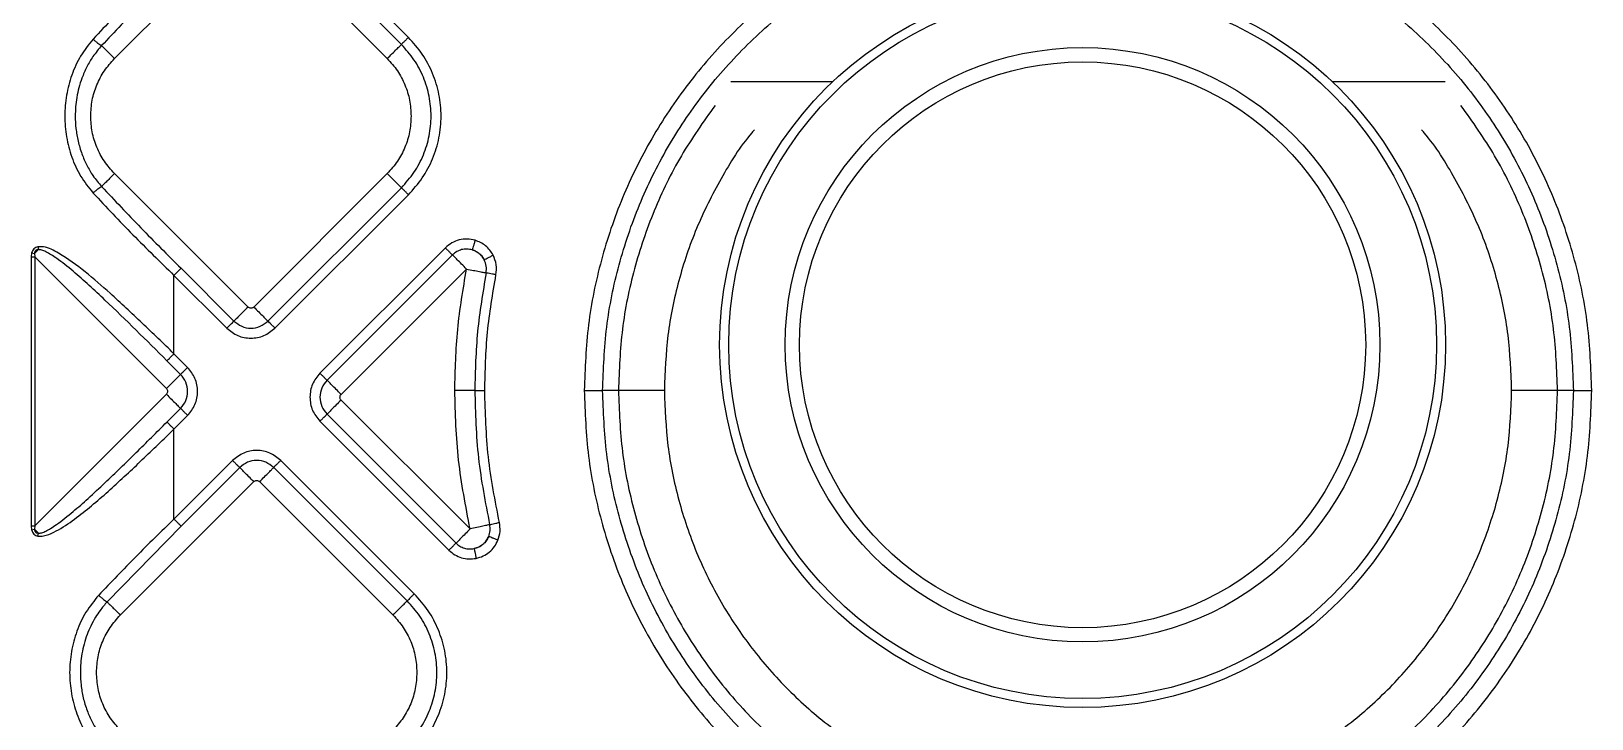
# Model space of a CAD drawing. Extents: x 939 to 1039, y 781 to 934.
# Drawn here: x 977.2 to 984.9, y 839.67 to 843.07 of the extents above; entities that cross this region are included whole.
import ezdxf

# ---------------------------------------------------------------- set-up
doc = ezdxf.new("R2010")
doc.units = 0
doc.header["$MEASUREMENT"] = 0
doc.layers.add('1', color=4, linetype='Continuous')

# ---------------------------------------------------------------- blocks, each defined once
blk = doc.blocks.new('Envoy')
at = {"layer": '1', "color": 3, "linetype": 'Continuous', "lineweight": 25}
for p, q in [((40.4105, 43.8641), (39.7517, 44.5229)), ((40.3756, 43.8292), (39.7168, 44.4881)), ((38.9599, 43.7595), (39.6188, 44.4183)), ((39.647, 44.4183), (40.3059, 43.7595)), ((42.0017, 43.6463), (42.5056, 43.6463)), ((44.9694, 43.6463), (45.5267, 43.6463)), ((39.6188, 42.5325), (38.9599, 43.1914)), ((40.3059, 43.1914), (39.647, 42.5325)), ((39.7168, 42.4628), (40.3756, 43.1216)), ((39.7517, 42.428), (40.4105, 43.0868)), ((40.5926, 42.8248), (39.9737, 42.2059)), ((38.5509, 42.7999), (38.5486, 42.7797)), ((38.5486, 42.7797), (38.5486, 41.4517)), ((38.5486, 42.7797), (38.5662, 42.7797)), ((38.5509, 42.7999), (38.5647, 42.7962)), ((38.5647, 42.7962), (38.5848, 42.8162)), ((38.5647, 42.7962), (38.5662, 42.7797)), ((38.5662, 42.7797), (38.5662, 41.4517)), ((39.2161, 42.1298), (38.5662, 42.7797)), ((40.6274, 42.79), (40.0085, 42.1711)), ((39.2532, 42.3019), (39.2532, 42.6889)), ((39.2532, 42.6889), (39.5142, 42.428)), ((39.2881, 42.7238), (39.549, 42.4628)), ((40.0782, 42.1013), (40.6972, 42.7202)), ((39.3206, 42.2345), (39.2532, 42.3019)), ((39.2858, 42.1996), (39.2184, 42.267)), ((39.2161, 42.1016), (38.5662, 41.4517)), ((40.7149, 41.4364), (40.0782, 42.0731)), ((41.4469, 42.1207), (41.3686, 42.1207)), ((46.1598, 42.1207), (46.0815, 42.1207)), ((39.2184, 41.9644), (39.2858, 42.0318)), ((39.2532, 41.9295), (39.3206, 41.997)), ((40.0085, 42.0033), (40.6452, 41.3666)), ((39.2532, 41.4855), (39.2532, 41.9295)), ((39.9737, 41.9685), (40.6104, 41.3318)), ((39.5427, 41.7749), (39.2532, 41.4855)), ((40.439, 41.1161), (39.7802, 41.7749)), ((38.9884, 41.0115), (39.6473, 41.6704)), ((39.5776, 41.7401), (39.2881, 41.4506)), ((39.6756, 41.6704), (40.3344, 41.0115)), ((40.4041, 41.0813), (39.7453, 41.7401)), ((38.5486, 41.4517), (38.5509, 41.4315)), ((38.5486, 41.4517), (38.5662, 41.4517)), ((38.5662, 41.4517), (38.5647, 41.4352)), ((39.2881, 41.4506), (38.9234, 41.0766)), ((38.5509, 41.4315), (38.5647, 41.4352)), ((38.5647, 41.4352), (38.5848, 41.4152)), ((38.5818, 41.4014), (38.5848, 41.4152))]:
    blk.add_line(p, q, dxfattribs=at)
for radius in [1.7912, 1.7467, 1.4676, 1.3971]:
    blk.add_circle((43.7375, 42.346), radius, dxfattribs=at)
for points, knots in [([(46.2504, 42.1207), (46.2463, 42.2292), (46.2381, 42.4461), (46.1721, 42.766), (46.0679, 43.0748), (45.9235, 43.3674), (45.7423, 43.6385), (45.5273, 43.8837), (45.2821, 44.0988), (45.0109, 44.28), (44.7184, 44.4242), (44.4095, 44.5291), (44.0896, 44.5927), (43.7642, 44.614), (43.4388, 44.5927), (43.1189, 44.5291), (42.81, 44.4242), (42.5175, 44.28), (42.2463, 44.0988), (42.0011, 43.8837), (41.7861, 43.6385), (41.6049, 43.3674), (41.4605, 43.0748), (41.3563, 42.766), (41.2903, 42.4461), (41.2821, 42.2292), (41.278, 42.1207)], [0, 0, 0, 0, 0.041667, 0.083333, 0.125, 0.166667, 0.208333, 0.25, 0.291667, 0.333333, 0.375, 0.416667, 0.458333, 0.5, 0.541667, 0.583333, 0.625, 0.666667, 0.708333, 0.75, 0.791667, 0.833333, 0.875, 0.916667, 0.958333, 1, 1, 1, 1]), ([(41.3686, 42.1207), (41.3725, 42.2252), (41.3805, 42.4343), (41.4441, 42.7425), (41.5445, 43.0401), (41.6836, 43.3219), (41.8582, 43.5832), (42.0654, 43.8195), (42.3017, 44.0267), (42.563, 44.2013), (42.8448, 44.3403), (43.1424, 44.4413), (43.4506, 44.5026), (43.7642, 44.5231), (44.0778, 44.5026), (44.386, 44.4413), (44.6836, 44.3403), (44.9654, 44.2013), (45.2267, 44.0267), (45.463, 43.8195), (45.6702, 43.5832), (45.8448, 43.3219), (45.9839, 43.0401), (46.0843, 42.7425), (46.1479, 42.4343), (46.1559, 42.2252), (46.1598, 42.1207)], [0, 0, 0, 0, 0.041667, 0.083333, 0.125, 0.166667, 0.208333, 0.25, 0.291667, 0.333333, 0.375, 0.416667, 0.458333, 0.5, 0.541667, 0.583333, 0.625, 0.666667, 0.708333, 0.75, 0.791667, 0.833333, 0.875, 0.916667, 0.958333, 1, 1, 1, 1]), ([(39.2532, 44.262), (39.185, 44.1954), (39.0485, 44.0623), (38.9189, 43.9244), (38.8541, 43.8554)], [0, 0, 0, 0, 0.499712, 1, 1, 1, 1]), ([(39.2881, 44.2271), (39.2216, 44.1606), (39.0887, 44.0278), (38.9602, 43.8915), (38.896, 43.8234)], [0, 0, 0, 0, 0.500303, 1, 1, 1, 1]), ([(38.8541, 43.8554), (38.8324, 43.8283), (38.7892, 43.7743), (38.7463, 43.6791), (38.7201, 43.5788), (38.7116, 43.4754), (38.7201, 43.3721), (38.7463, 43.2718), (38.7892, 43.1766), (38.8324, 43.1226), (38.8541, 43.0955)], [0, 0, 0, 0, 0.126051, 0.251299, 0.375863, 0.499997, 0.624133, 0.748685, 0.873941, 1, 1, 1, 1]), ([(38.896, 43.8234), (38.8813, 43.8058), (38.8539, 43.7731), (38.8221, 43.7183), (38.7993, 43.6663), (38.7834, 43.6156), (38.7732, 43.5684), (38.7673, 43.5216), (38.7652, 43.4703), (38.7683, 43.4134), (38.779, 43.3506), (38.7971, 43.2895), (38.8221, 43.2326), (38.8539, 43.1778), (38.8813, 43.1451), (38.896, 43.1275)], [0, 0, 0, 0, 0.09076, 0.168745, 0.249398, 0.314667, 0.378126, 0.439878, 0.500029, 0.580561, 0.663999, 0.750592, 0.831245, 0.909235, 1, 1, 1, 1]), ([(38.8541, 43.8554), (38.8581, 43.8518), (38.866, 43.8447), (38.878, 43.8352), (38.8886, 43.8275), (38.8936, 43.8248), (38.896, 43.8234)], [0, 0, 0, 0, 0.249998, 0.499988, 0.750011, 1, 1, 1, 1]), ([(38.896, 43.8234), (38.8994, 43.8201), (38.906, 43.8134), (38.9217, 43.7978), (38.94, 43.7795), (38.9533, 43.7662), (38.9599, 43.7595)], [0, 0, 0, 0, 0.249995, 0.499993, 0.749998, 1, 1, 1, 1]), ([(40.3059, 43.7595), (40.3142, 43.7678), (40.3307, 43.7843), (40.3524, 43.806), (40.369, 43.8226), (40.3734, 43.827), (40.3756, 43.8292)], [0, 0, 0, 0, 0.2499986, 0.499996, 0.7499894, 1, 1, 1, 1]), ([(40.4105, 43.8641), (40.4063, 43.8599), (40.3981, 43.8517), (40.3872, 43.8408), (40.3789, 43.8325), (40.3767, 43.8303), (40.3756, 43.8292)], [0, 0, 0, 0, 0.250005, 0.500001, 0.749999, 1, 1, 1, 1]), ([(40.3756, 43.1216), (40.3974, 43.1461), (40.4411, 43.1951), (40.4869, 43.2829), (40.5157, 43.3772), (40.5254, 43.4754), (40.5157, 43.5737), (40.4869, 43.668), (40.4411, 43.7558), (40.3974, 43.8048), (40.3756, 43.8292)], [0, 0, 0, 0, 0.125, 0.25, 0.375, 0.5, 0.625, 0.75, 0.875, 1, 1, 1, 1]), ([(40.4105, 43.0868), (40.4345, 43.1137), (40.4824, 43.1674), (40.5327, 43.2639), (40.5644, 43.3675), (40.575, 43.4754), (40.5644, 43.5834), (40.5327, 43.6869), (40.4824, 43.7834), (40.4345, 43.8372), (40.4105, 43.8641)], [0, 0, 0, 0, 0.125, 0.25, 0.375, 0.5, 0.625, 0.75, 0.875, 1, 1, 1, 1]), ([(38.8423, 43.4754), (38.8438, 43.5017), (38.8467, 43.5543), (38.8708, 43.63), (38.9073, 43.7006), (38.9424, 43.7399), (38.9599, 43.7595)], [0, 0, 0, 0, 0.25, 0.499999, 0.749999, 1, 1, 1, 1]), ([(40.3059, 43.7595), (40.3234, 43.7399), (40.3585, 43.7006), (40.395, 43.63), (40.4191, 43.5543), (40.4221, 43.5017), (40.4235, 43.4754)], [0, 0, 0, 0, 0.249999, 0.499999, 0.75, 1, 1, 1, 1]), ([(41.9237, 43.5283), (41.8659, 43.4468), (41.7497, 43.2827), (41.6174, 43.0097), (41.5198, 42.7222), (41.4584, 42.424), (41.4507, 42.2218), (41.4469, 42.1207)], [0, 0, 0, 0, 0.198077, 0.398558, 0.599039, 0.799519, 1, 1, 1, 1]), ([(46.0815, 42.1207), (46.0777, 42.2218), (46.07, 42.424), (46.0086, 42.7222), (45.911, 43.0097), (45.7787, 43.2827), (45.6625, 43.4468), (45.6047, 43.5283)], [0, 0, 0, 0, 0.200481, 0.400962, 0.601442, 0.801923, 1, 1, 1, 1]), ([(38.9599, 43.1914), (38.9424, 43.211), (38.9073, 43.2503), (38.8708, 43.3208), (38.8467, 43.3965), (38.8438, 43.4491), (38.8423, 43.4754)], [0, 0, 0, 0, 0.250002, 0.500001, 0.75, 1, 1, 1, 1]), ([(40.4235, 43.4754), (40.4221, 43.4491), (40.4191, 43.3965), (40.395, 43.3208), (40.3585, 43.2503), (40.3234, 43.211), (40.3059, 43.1914)], [0, 0, 0, 0, 0.25, 0.5, 0.75, 1, 1, 1, 1]), ([(42.1178, 43.4074), (42.1137, 43.4028), (42.0492, 43.3298), (41.9503, 43.1675), (41.8265, 42.9235), (41.7395, 42.6632), (41.6838, 42.3944), (41.6769, 42.2119), (41.6735, 42.1207)], [0, 0, 0, 0, 0.013446, 0.210756, 0.408067, 0.605378, 0.802689, 1, 1, 1, 1]), ([(45.8549, 42.1207), (45.8515, 42.2119), (45.8446, 42.3944), (45.7889, 42.6632), (45.7019, 42.9235), (45.5781, 43.1675), (45.4792, 43.3298), (45.4147, 43.4028), (45.4106, 43.4074)], [0, 0, 0, 0, 0.197311, 0.394622, 0.591932, 0.789243, 0.986554, 1, 1, 1, 1]), ([(38.9599, 43.1914), (38.9533, 43.1847), (38.94, 43.1714), (38.9217, 43.1531), (38.906, 43.1375), (38.8994, 43.1308), (38.896, 43.1275)], [0, 0, 0, 0, 0.250001, 0.500007, 0.750005, 1, 1, 1, 1]), ([(40.3059, 43.1914), (40.3142, 43.1831), (40.3307, 43.1665), (40.3524, 43.1449), (40.369, 43.1283), (40.3734, 43.1239), (40.3756, 43.1216)], [0, 0, 0, 0, 0.249998, 0.4999962, 0.7499893, 1, 1, 1, 1]), ([(38.8541, 43.0955), (38.8581, 43.0991), (38.866, 43.1062), (38.878, 43.1157), (38.8886, 43.1234), (38.8936, 43.1261), (38.896, 43.1275)], [0, 0, 0, 0, 0.249998, 0.499989, 0.75001, 1, 1, 1, 1]), ([(38.8541, 43.0955), (38.9189, 43.0265), (39.0485, 42.8885), (39.185, 42.7554), (39.2532, 42.6889)], [0, 0, 0, 0, 0.500288, 1, 1, 1, 1]), ([(38.896, 43.1275), (38.9602, 43.0594), (39.0887, 42.9231), (39.2216, 42.7902), (39.2881, 42.7238)], [0, 0, 0, 0, 0.499696, 1, 1, 1, 1]), ([(40.4105, 43.0868), (40.4063, 43.0909), (40.3981, 43.0992), (40.3872, 43.11), (40.3789, 43.1183), (40.3767, 43.1205), (40.3756, 43.1216)], [0, 0, 0, 0, 0.250003, 0.5, 0.749998, 1, 1, 1, 1]), ([(38.5818, 42.83), (38.5782, 42.8291), (38.5709, 42.8272), (38.5615, 42.8205), (38.5545, 42.8111), (38.5521, 42.8036), (38.5509, 42.7999)], [0, 0, 0, 0, 0.24937, 0.501791, 0.753609, 1, 1, 1, 1]), ([(39.2532, 42.3019), (39.2012, 42.3523), (39.0972, 42.4533), (38.9521, 42.5891), (38.816, 42.708), (38.7084, 42.7864), (38.627, 42.8307), (38.5911, 42.8301), (38.5818, 42.83)], [0, 0, 0, 0, 0.248023, 0.49634, 0.683003, 0.870648, 0.966481, 1, 1, 1, 1]), ([(38.5818, 42.83), (38.5822, 42.8277), (38.583, 42.823), (38.5842, 42.8185), (38.5848, 42.8162)], [0, 0, 0, 0, 0.5000016, 1, 1, 1, 1]), ([(40.7395, 42.8619), (40.7265, 42.8648), (40.7005, 42.8704), (40.6606, 42.8652), (40.6229, 42.8508), (40.6027, 42.8335), (40.5926, 42.8248)], [0, 0, 0, 0, 0.250001, 0.499999, 0.750003, 1, 1, 1, 1]), ([(40.5926, 42.8248), (40.5967, 42.8207), (40.605, 42.8124), (40.6158, 42.8016), (40.6241, 42.7933), (40.6263, 42.7911), (40.6274, 42.79)], [0, 0, 0, 0, 0.250006, 0.500002, 0.749999, 1, 1, 1, 1]), ([(40.7395, 42.8619), (40.7379, 42.8563), (40.7345, 42.8451), (40.7301, 42.8305), (40.7268, 42.8192), (40.7259, 42.8162), (40.7254, 42.8147)], [0, 0, 0, 0, 0.250006, 0.500001, 0.75, 1, 1, 1, 1]), ([(40.8283, 42.7887), (40.8232, 42.7972), (40.8131, 42.8141), (40.7919, 42.835), (40.7674, 42.8519), (40.7488, 42.8586), (40.7395, 42.8619)], [0, 0, 0, 0, 0.249709, 0.499978, 0.750263, 1, 1, 1, 1]), ([(38.5848, 42.8162), (38.582, 42.816), (38.5779, 42.8157), (38.5732, 42.8133), (38.5703, 42.8111), (38.568, 42.8081), (38.5656, 42.8033), (38.5651, 42.7991), (38.5647, 42.7962)], [0, 0, 0, 0, 0.268368, 0.386188, 0.498707, 0.614356, 0.73361, 1, 1, 1, 1]), ([(39.2184, 42.267), (39.1172, 42.368), (38.9657, 42.5191), (38.7835, 42.6873), (38.6853, 42.7664), (38.6327, 42.8001), (38.6024, 42.8139), (38.5901, 42.8155), (38.5848, 42.8162)], [0, 0, 0, 0, 0.504923, 0.756069, 0.880419, 0.954438, 0.980517, 1, 1, 1, 1]), ([(40.7254, 42.8147), (40.7167, 42.8166), (40.6994, 42.8203), (40.6728, 42.8169), (40.6477, 42.8073), (40.6342, 42.7957), (40.6274, 42.79)], [0, 0, 0, 0, 0.249999, 0.500002, 0.750002, 1, 1, 1, 1]), ([(40.6972, 42.7202), (40.6889, 42.7285), (40.6723, 42.7451), (40.6507, 42.7667), (40.6341, 42.7833), (40.6296, 42.7878), (40.6274, 42.79)], [0, 0, 0, 0, 0.249999, 0.499996, 0.74999, 1, 1, 1, 1]), ([(40.7846, 42.7659), (40.7811, 42.7715), (40.7743, 42.7827), (40.7601, 42.7965), (40.7438, 42.8078), (40.7316, 42.8124), (40.7254, 42.8147)], [0, 0, 0, 0, 0.25, 0.499997, 0.749999, 1, 1, 1, 1]), ([(40.7254, 42.8147), (40.7316, 42.8125), (40.744, 42.8081), (40.7604, 42.7968), (40.7745, 42.7829), (40.7812, 42.7716), (40.7846, 42.7659)], [0, 0, 0, 0, 0.249935, 0.500023, 0.750097, 1, 1, 1, 1]), ([(40.7846, 42.7659), (40.786, 42.7666), (40.7887, 42.7681), (40.7991, 42.7735), (40.8127, 42.7806), (40.8231, 42.786), (40.8283, 42.7887)], [0, 0, 0, 0, 0.2499983, 0.4999964, 0.749995, 1, 1, 1, 1]), ([(40.7939, 42.7013), (40.7951, 42.7125), (40.7975, 42.7348), (40.7889, 42.7555), (40.7846, 42.7659)], [0, 0, 0, 0, 0.500001, 1, 1, 1, 1]), ([(40.8423, 42.6919), (40.8441, 42.7086), (40.8476, 42.7421), (40.8347, 42.7732), (40.8283, 42.7887)], [0, 0, 0, 0, 0.500001, 1, 1, 1, 1]), ([(39.2532, 42.6889), (39.2574, 42.6931), (39.2656, 42.7013), (39.2765, 42.7122), (39.2848, 42.7205), (39.287, 42.7227), (39.2881, 42.7238)], [0, 0, 0, 0, 0.250006, 0.499997, 0.749999, 1, 1, 1, 1]), ([(40.6391, 42.1207), (40.6415, 42.2213), (40.6464, 42.4226), (40.6802, 42.621), (40.6972, 42.7202)], [0, 0, 0, 0, 0.500091, 1, 1, 1, 1]), ([(40.6972, 42.7202), (40.7086, 42.718), (40.7316, 42.7135), (40.7617, 42.7076), (40.7847, 42.7031), (40.7909, 42.7019), (40.7939, 42.7013)], [0, 0, 0, 0, 0.250004, 0.500004, 0.750003, 1, 1, 1, 1]), ([(40.7939, 42.7013), (40.7775, 42.6052), (40.7448, 42.4131), (40.7401, 42.2181), (40.7377, 42.1207)], [0, 0, 0, 0, 0.499937, 1, 1, 1, 1]), ([(40.787, 42.1207), (40.7893, 42.2166), (40.794, 42.4083), (40.8262, 42.5974), (40.8423, 42.6919)], [0, 0, 0, 0, 0.500063, 1, 1, 1, 1]), ([(40.8423, 42.6919), (40.8366, 42.693), (40.8251, 42.6952), (40.8101, 42.6982), (40.7985, 42.7004), (40.7955, 42.701), (40.7939, 42.7013)], [0, 0, 0, 0, 0.250002, 0.499988, 0.749977, 1, 1, 1, 1]), ([(39.6188, 42.5325), (39.6105, 42.5243), (39.5939, 42.5077), (39.5723, 42.486), (39.5557, 42.4695), (39.5513, 42.465), (39.549, 42.4628)], [0, 0, 0, 0, 0.249998, 0.499996, 0.749991, 1, 1, 1, 1]), ([(39.647, 42.5325), (39.645, 42.5309), (39.6408, 42.5276), (39.6329, 42.5262), (39.625, 42.5276), (39.6208, 42.5309), (39.6188, 42.5325)], [0, 0, 0, 0, 0.2502319, 0.4999816, 0.7497681, 1, 1, 1, 1]), ([(39.647, 42.5325), (39.6553, 42.5243), (39.6719, 42.5077), (39.6935, 42.486), (39.7101, 42.4695), (39.7146, 42.465), (39.7168, 42.4628)], [0, 0, 0, 0, 0.249998, 0.499996, 0.749991, 1, 1, 1, 1]), ([(39.5142, 42.428), (39.5183, 42.4321), (39.5266, 42.4404), (39.5374, 42.4512), (39.5457, 42.4595), (39.5479, 42.4617), (39.549, 42.4628)], [0, 0, 0, 0, 0.2500108, 0.4999985, 0.7499971, 1, 1, 1, 1]), ([(39.549, 42.4628), (39.5613, 42.4531), (39.5858, 42.4338), (39.6329, 42.4252), (39.68, 42.4338), (39.7045, 42.4531), (39.7168, 42.4628)], [0, 0, 0, 0, 0.249861, 0.499985, 0.750122, 1, 1, 1, 1]), ([(39.7517, 42.428), (39.7475, 42.4321), (39.7392, 42.4404), (39.7284, 42.4512), (39.7201, 42.4595), (39.7179, 42.4617), (39.7168, 42.4628)], [0, 0, 0, 0, 0.2500108, 0.4999985, 0.7499971, 1, 1, 1, 1]), ([(39.5142, 42.428), (39.5315, 42.4142), (39.5663, 42.3868), (39.6329, 42.3748), (39.6996, 42.3868), (39.7343, 42.4142), (39.7517, 42.428)], [0, 0, 0, 0, 0.250065, 0.499984, 0.749929, 1, 1, 1, 1]), ([(39.2184, 42.267), (39.2195, 42.2681), (39.2217, 42.2703), (39.23, 42.2786), (39.2408, 42.2895), (39.2491, 42.2977), (39.2532, 42.3019)], [0, 0, 0, 0, 0.249998, 0.499999, 0.749985, 1, 1, 1, 1]), ([(39.3206, 42.2345), (39.3165, 42.2303), (39.3082, 42.222), (39.2974, 42.2112), (39.2891, 42.2029), (39.2869, 42.2007), (39.2858, 42.1996)], [0, 0, 0, 0, 0.250007, 0.499999, 0.750003, 1, 1, 1, 1]), ([(39.3206, 41.997), (39.3344, 42.0143), (39.3618, 42.0491), (39.3739, 42.1157), (39.3618, 42.1824), (39.3344, 42.2171), (39.3206, 42.2345)], [0, 0, 0, 0, 0.2500701, 0.5000166, 0.7499333, 1, 1, 1, 1]), ([(39.2858, 42.1996), (39.2836, 42.1974), (39.2792, 42.1929), (39.2626, 42.1763), (39.2409, 42.1547), (39.2244, 42.1381), (39.2161, 42.1298)], [0, 0, 0, 0, 0.2500102, 0.5000047, 0.7500025, 1, 1, 1, 1]), ([(39.2161, 42.1298), (39.2177, 42.1278), (39.221, 42.1236), (39.2224, 42.1157), (39.221, 42.1078), (39.2177, 42.1036), (39.2161, 42.1016)], [0, 0, 0, 0, 0.250209, 0.50014, 0.750065, 1, 1, 1, 1]), ([(39.2858, 42.0318), (39.2955, 42.0441), (39.3148, 42.0687), (39.3234, 42.1157), (39.3148, 42.1628), (39.2955, 42.1873), (39.2858, 42.1996)], [0, 0, 0, 0, 0.249875, 0.500014, 0.75014, 1, 1, 1, 1]), ([(39.9737, 42.2059), (39.96, 42.1886), (39.9325, 42.1538), (39.9205, 42.0872), (39.9325, 42.0206), (39.96, 41.9858), (39.9737, 41.9685)], [0, 0, 0, 0, 0.250066, 0.499982, 0.74993, 1, 1, 1, 1]), ([(39.9737, 42.2059), (39.9778, 42.2018), (39.9861, 42.1935), (39.9969, 42.1827), (40.0052, 42.1744), (40.0074, 42.1722), (40.0085, 42.1711)], [0, 0, 0, 0, 0.250008, 0.5, 0.750002, 1, 1, 1, 1]), ([(40.0085, 42.1711), (39.9989, 42.1588), (39.9795, 42.1343), (39.9709, 42.0872), (39.9795, 42.0401), (39.9989, 42.0156), (40.0085, 42.0033)], [0, 0, 0, 0, 0.24986, 0.499985, 0.750122, 1, 1, 1, 1]), ([(40.0782, 42.1013), (40.07, 42.1096), (40.0534, 42.1262), (40.0318, 42.1478), (40.0152, 42.1644), (40.0107, 42.1688), (40.0085, 42.1711)], [0, 0, 0, 0, 0.250003, 0.499999, 0.74999, 1, 1, 1, 1]), ([(39.2161, 42.1016), (39.2244, 42.0933), (39.2409, 42.0767), (39.2626, 42.0551), (39.2792, 42.0385), (39.2836, 42.0341), (39.2858, 42.0318)], [0, 0, 0, 0, 0.2499975, 0.4999953, 0.7499898, 1, 1, 1, 1]), ([(40.0782, 42.0731), (40.07, 42.0648), (40.0534, 42.0482), (40.0318, 42.0266), (40.0152, 42.01), (40.0107, 42.0055), (40.0085, 42.0033)], [0, 0, 0, 0, 0.250003, 0.499999, 0.74999, 1, 1, 1, 1]), ([(40.0782, 42.0731), (40.0766, 42.0751), (40.0734, 42.0793), (40.0719, 42.0872), (40.0734, 42.0951), (40.0766, 42.0993), (40.0782, 42.1013)], [0, 0, 0, 0, 0.250235, 0.499995, 0.749765, 1, 1, 1, 1]), ([(40.7149, 41.4364), (40.6929, 41.5493), (40.6487, 41.7754), (40.6423, 42.0056), (40.6391, 42.1207)], [0, 0, 0, 0, 0.49992, 1, 1, 1, 1]), ([(40.7377, 42.1207), (40.7346, 42.1207), (40.7283, 42.1207), (40.7048, 42.1207), (40.6742, 42.1207), (40.6508, 42.1207), (40.6391, 42.1207)], [0, 0, 0, 0, 0.250007, 0.500005, 0.750007, 1, 1, 1, 1]), ([(40.7377, 42.1207), (40.7408, 42.0092), (40.747, 41.7863), (40.7898, 41.5674), (40.8112, 41.458)], [0, 0, 0, 0, 0.500056, 1, 1, 1, 1]), ([(40.7377, 42.1207), (40.7393, 42.1207), (40.7424, 42.1207), (40.7541, 42.1207), (40.7694, 42.1207), (40.7811, 42.1207), (40.787, 42.1207)], [0, 0, 0, 0, 0.249999, 0.499989, 0.75, 1, 1, 1, 1]), ([(40.8593, 41.4687), (40.8382, 41.5764), (40.7961, 41.7917), (40.79, 42.011), (40.787, 42.1207)], [0, 0, 0, 0, 0.499944, 1, 1, 1, 1]), ([(41.278, 42.1207), (41.2821, 42.0122), (41.2903, 41.7952), (41.3563, 41.4754), (41.4605, 41.1665), (41.6049, 40.874), (41.7861, 40.6028), (42.0011, 40.3576), (42.2463, 40.1426), (42.5175, 39.9614), (42.81, 39.8171), (43.1189, 39.7123), (43.4388, 39.6487), (43.7642, 39.6273), (44.0896, 39.6487), (44.4095, 39.7123), (44.7184, 39.8171), (45.0109, 39.9614), (45.2821, 40.1426), (45.5273, 40.3576), (45.7423, 40.6028), (45.9235, 40.874), (46.0679, 41.1665), (46.1721, 41.4754), (46.2381, 41.7952), (46.2463, 42.0122), (46.2504, 42.1207)], [0, 0, 0, 0, 0.041667, 0.083333, 0.125, 0.166667, 0.208333, 0.25, 0.291667, 0.333333, 0.375, 0.416667, 0.458333, 0.5, 0.541667, 0.583333, 0.625, 0.666667, 0.708333, 0.75, 0.791667, 0.833333, 0.875, 0.916667, 0.958333, 1, 1, 1, 1]), ([(41.278, 42.1207), (41.2874, 42.1207), (41.3063, 42.1207), (41.3323, 42.1207), (41.3545, 42.1207), (41.3639, 42.1207), (41.3686, 42.1207)], [0, 0, 0, 0, 0.250003, 0.500002, 0.75, 1, 1, 1, 1]), ([(46.1598, 42.1207), (46.1559, 42.0161), (46.1479, 41.8071), (46.0843, 41.4989), (45.9839, 41.2013), (45.8448, 40.9194), (45.6702, 40.6582), (45.463, 40.4219), (45.2267, 40.2147), (44.9654, 40.0401), (44.6836, 39.9011), (44.386, 39.8001), (44.0778, 39.7388), (43.7642, 39.7182), (43.4506, 39.7388), (43.1424, 39.8001), (42.8448, 39.9011), (42.563, 40.0401), (42.3017, 40.2147), (42.0654, 40.4219), (41.8582, 40.6582), (41.6836, 40.9194), (41.5445, 41.2013), (41.4441, 41.4989), (41.3805, 41.8071), (41.3725, 42.0161), (41.3686, 42.1207)], [0, 0, 0, 0, 0.041667, 0.083333, 0.125, 0.166667, 0.208333, 0.25, 0.291667, 0.333333, 0.375, 0.416667, 0.458333, 0.5, 0.541667, 0.583333, 0.625, 0.666667, 0.708333, 0.75, 0.791667, 0.833333, 0.875, 0.916667, 0.958333, 1, 1, 1, 1]), ([(41.4469, 42.1207), (41.4507, 42.0196), (41.4584, 41.8173), (41.5199, 41.5192), (41.617, 41.2313), (41.7516, 40.9587), (41.9205, 40.706), (42.1209, 40.4774), (42.3495, 40.277), (42.6022, 40.1081), (42.8749, 39.9736), (43.1627, 39.8759), (43.4609, 39.8166), (43.7642, 39.7967), (44.0675, 39.8166), (44.3657, 39.8759), (44.6535, 39.9736), (44.9262, 40.1081), (45.1789, 40.277), (45.4075, 40.4774), (45.6079, 40.706), (45.7768, 40.9587), (45.9114, 41.2313), (46.0085, 41.5192), (46.07, 41.8173), (46.0777, 42.0196), (46.0815, 42.1207)], [0, 0, 0, 0, 0.041667, 0.083333, 0.125, 0.166667, 0.208333, 0.25, 0.291667, 0.333333, 0.375, 0.416667, 0.458333, 0.5, 0.541667, 0.583333, 0.625, 0.666667, 0.708333, 0.75, 0.791667, 0.833333, 0.875, 0.916667, 0.958333, 1, 1, 1, 1]), ([(41.6735, 42.1207), (41.6498, 42.1207), (41.6025, 42.1207), (41.5376, 42.1207), (41.4822, 42.1207), (41.4586, 42.1207), (41.4469, 42.1207)], [0, 0, 0, 0, 0.2499982, 0.5000008, 0.7499994, 1, 1, 1, 1]), ([(41.6735, 42.1207), (41.6769, 42.0295), (41.6838, 41.847), (41.7394, 41.578), (41.827, 41.3183), (41.9484, 41.0723), (42.1008, 40.8443), (42.2816, 40.6381), (42.4878, 40.4572), (42.7158, 40.3049), (42.9618, 40.1836), (43.2215, 40.0954), (43.4905, 40.0419), (43.7642, 40.024), (44.0379, 40.0419), (44.3069, 40.0954), (44.5666, 40.1836), (44.8126, 40.3049), (45.0406, 40.4572), (45.2468, 40.6381), (45.4276, 40.8443), (45.58, 41.0723), (45.7014, 41.3183), (45.789, 41.578), (45.8446, 41.847), (45.8515, 42.0295), (45.8549, 42.1207)], [0, 0, 0, 0, 0.0416667, 0.0833333, 0.125, 0.1666667, 0.2083333, 0.25, 0.2916666, 0.3333333, 0.375, 0.4166666, 0.4583333, 0.5, 0.5416667, 0.5833334, 0.625, 0.6666667, 0.7083334, 0.75, 0.7916667, 0.8333333, 0.875, 0.9166667, 0.9583333, 1, 1, 1, 1]), ([(46.0815, 42.1207), (46.0698, 42.1207), (46.0462, 42.1207), (45.9909, 42.1207), (45.9259, 42.1207), (45.8786, 42.1207), (45.8549, 42.1207)], [0, 0, 0, 0, 0.25, 0.499998, 0.75, 1, 1, 1, 1]), ([(46.1598, 42.1207), (46.1645, 42.1207), (46.1739, 42.1207), (46.1961, 42.1207), (46.2221, 42.1207), (46.241, 42.1207), (46.2504, 42.1207)], [0, 0, 0, 0, 0.2500006, 0.5000001, 0.7499995, 1, 1, 1, 1]), ([(39.3206, 41.997), (39.3165, 42.0011), (39.3082, 42.0094), (39.2974, 42.0202), (39.2891, 42.0285), (39.2869, 42.0307), (39.2858, 42.0318)], [0, 0, 0, 0, 0.250005, 0.5, 0.750002, 1, 1, 1, 1]), ([(39.9737, 41.9685), (39.9778, 41.9726), (39.9861, 41.9809), (39.9969, 41.9917), (40.0052, 42), (40.0074, 42.0022), (40.0085, 42.0033)], [0, 0, 0, 0, 0.250008, 0.5, 0.750002, 1, 1, 1, 1]), ([(38.5818, 41.4014), (38.5911, 41.4011), (38.6094, 41.4006), (38.644, 41.4121), (38.6998, 41.4399), (38.8025, 41.5122), (38.9389, 41.6298), (39.0973, 41.7782), (39.2013, 41.8791), (39.2532, 41.9295)], [0, 0, 0, 0, 0.033506, 0.065904, 0.129461, 0.255005, 0.504032, 0.752145, 1, 1, 1, 1]), ([(38.5848, 41.4152), (38.5901, 41.4159), (38.6024, 41.4175), (38.6224, 41.4266), (38.6465, 41.4401), (38.6925, 41.4709), (38.7543, 41.5205), (38.8335, 41.5904), (38.9373, 41.6872), (39.0666, 41.8131), (39.1677, 41.9139), (39.2184, 41.9644)], [0, 0, 0, 0, 0.019464, 0.045511, 0.078756, 0.119484, 0.243992, 0.361493, 0.49529, 0.747438, 1, 1, 1, 1]), ([(39.2532, 41.9295), (39.2491, 41.9337), (39.2408, 41.942), (39.23, 41.9528), (39.2217, 41.9611), (39.2195, 41.9633), (39.2184, 41.9644)], [0, 0, 0, 0, 0.250015, 0.500003, 0.750001, 1, 1, 1, 1]), ([(39.7802, 41.7749), (39.7628, 41.7887), (39.7281, 41.8161), (39.6614, 41.8281), (39.5948, 41.8161), (39.56, 41.7887), (39.5427, 41.7749)], [0, 0, 0, 0, 0.250069, 0.499984, 0.749929, 1, 1, 1, 1]), ([(39.5427, 41.7749), (39.5468, 41.7708), (39.5551, 41.7625), (39.5659, 41.7517), (39.5742, 41.7434), (39.5764, 41.7412), (39.5776, 41.7401)], [0, 0, 0, 0, 0.2500033, 0.4999999, 0.7499998, 1, 1, 1, 1]), ([(39.7453, 41.7401), (39.733, 41.7498), (39.7085, 41.7691), (39.6614, 41.7777), (39.6144, 41.7691), (39.5898, 41.7498), (39.5776, 41.7401)], [0, 0, 0, 0, 0.24986, 0.499982, 0.750124, 1, 1, 1, 1]), ([(39.7802, 41.7749), (39.776, 41.7708), (39.7677, 41.7625), (39.7569, 41.7517), (39.7486, 41.7434), (39.7464, 41.7412), (39.7453, 41.7401)], [0, 0, 0, 0, 0.250012, 0.500006, 0.750003, 1, 1, 1, 1]), ([(39.6473, 41.6704), (39.639, 41.6786), (39.6224, 41.6952), (39.6008, 41.7169), (39.5842, 41.7335), (39.5798, 41.7379), (39.5776, 41.7401)], [0, 0, 0, 0, 0.2499976, 0.4999941, 0.7499897, 1, 1, 1, 1]), ([(39.6473, 41.6704), (39.6494, 41.672), (39.6535, 41.6753), (39.6614, 41.6767), (39.6693, 41.6753), (39.6735, 41.672), (39.6756, 41.6704)], [0, 0, 0, 0, 0.2502371, 0.4999972, 0.7497942, 1, 1, 1, 1]), ([(39.6756, 41.6704), (39.6838, 41.6786), (39.7004, 41.6952), (39.722, 41.7169), (39.7386, 41.7335), (39.7431, 41.7379), (39.7453, 41.7401)], [0, 0, 0, 0, 0.250003, 0.499999, 0.74999, 1, 1, 1, 1]), ([(39.2532, 41.4855), (39.1899, 41.4237), (39.0633, 41.3002), (38.9422, 41.1728), (38.8816, 41.1091)], [0, 0, 0, 0, 0.499753, 1, 1, 1, 1]), ([(39.2881, 41.4506), (39.287, 41.4517), (39.2848, 41.4539), (39.2765, 41.4622), (39.2656, 41.4731), (39.2574, 41.4813), (39.2532, 41.4855)], [0, 0, 0, 0, 0.250001, 0.500003, 0.749994, 1, 1, 1, 1]), ([(40.7149, 41.4364), (40.7067, 41.4281), (40.6901, 41.4115), (40.6685, 41.3899), (40.6519, 41.3733), (40.6474, 41.3689), (40.6452, 41.3666)], [0, 0, 0, 0, 0.25, 0.499998, 0.74999, 1, 1, 1, 1]), ([(40.8112, 41.458), (40.8081, 41.4573), (40.802, 41.4559), (40.7791, 41.4508), (40.7492, 41.4441), (40.7264, 41.4389), (40.7149, 41.4364)], [0, 0, 0, 0, 0.250011, 0.500005, 0.750001, 1, 1, 1, 1]), ([(40.8064, 41.3994), (40.8094, 41.409), (40.8154, 41.4282), (40.8126, 41.448), (40.8112, 41.458)], [0, 0, 0, 0, 0.499997, 1, 1, 1, 1]), ([(40.8112, 41.458), (40.8127, 41.4583), (40.8157, 41.459), (40.8272, 41.4616), (40.8421, 41.4649), (40.8535, 41.4675), (40.8593, 41.4687)], [0, 0, 0, 0, 0.25, 0.500001, 0.749999, 1, 1, 1, 1]), ([(40.8521, 41.381), (40.8566, 41.3953), (40.8657, 41.424), (40.8614, 41.4538), (40.8593, 41.4687)], [0, 0, 0, 0, 0.500001, 1, 1, 1, 1]), ([(38.5509, 41.4315), (38.5521, 41.4278), (38.5545, 41.4204), (38.5615, 41.4109), (38.5709, 41.4042), (38.5782, 41.4023), (38.5818, 41.4014)], [0, 0, 0, 0, 0.246626, 0.498644, 0.750707, 1, 1, 1, 1]), ([(38.5647, 41.4352), (38.5651, 41.4323), (38.5656, 41.4281), (38.568, 41.4233), (38.5703, 41.4203), (38.5732, 41.4181), (38.5779, 41.4158), (38.582, 41.4154), (38.5848, 41.4152)], [0, 0, 0, 0, 0.266538, 0.385879, 0.501634, 0.614003, 0.731763, 1, 1, 1, 1]), ([(40.6104, 41.3318), (40.6145, 41.3359), (40.6228, 41.3442), (40.6336, 41.355), (40.6419, 41.3633), (40.6441, 41.3655), (40.6452, 41.3666)], [0, 0, 0, 0, 0.250003, 0.499999, 0.75, 1, 1, 1, 1]), ([(40.6452, 41.3666), (40.6514, 41.3613), (40.6637, 41.3507), (40.6863, 41.3411), (40.7105, 41.3366), (40.7266, 41.3387), (40.7347, 41.3398)], [0, 0, 0, 0, 0.25, 0.500003, 0.750001, 1, 1, 1, 1]), ([(40.7347, 41.3398), (40.7424, 41.342), (40.758, 41.3466), (40.7783, 41.3602), (40.7954, 41.3778), (40.8027, 41.3922), (40.8064, 41.3994)], [0, 0, 0, 0, 0.249999, 0.500002, 0.750001, 1, 1, 1, 1]), ([(40.8064, 41.3994), (40.8029, 41.3921), (40.7958, 41.3775), (40.7788, 41.3597), (40.7582, 41.3461), (40.7425, 41.3419), (40.7347, 41.3398)], [0, 0, 0, 0, 0.249852, 0.499973, 0.750106, 1, 1, 1, 1]), ([(40.7446, 41.2915), (40.7563, 41.2947), (40.7797, 41.3013), (40.8104, 41.3217), (40.8361, 41.3482), (40.8467, 41.3701), (40.8521, 41.381)], [0, 0, 0, 0, 0.24957, 0.5000245, 0.7504643, 1, 1, 1, 1]), ([(40.8521, 41.381), (40.8467, 41.3832), (40.8358, 41.3876), (40.8216, 41.3933), (40.8107, 41.3977), (40.8078, 41.3989), (40.8064, 41.3994)], [0, 0, 0, 0, 0.249999, 0.499987, 0.749978, 1, 1, 1, 1]), ([(40.6104, 41.3318), (40.6196, 41.3238), (40.638, 41.3078), (40.672, 41.2935), (40.7083, 41.2867), (40.7325, 41.2899), (40.7446, 41.2915)], [0, 0, 0, 0, 0.25, 0.500002, 0.750002, 1, 1, 1, 1]), ([(40.7347, 41.3398), (40.735, 41.3382), (40.7356, 41.3352), (40.738, 41.3237), (40.741, 41.3087), (40.7434, 41.2972), (40.7446, 41.2915)], [0, 0, 0, 0, 0.250001, 0.500001, 0.749995, 1, 1, 1, 1]), ([(38.8816, 41.1091), (38.8595, 41.082), (38.8154, 41.028), (38.7713, 40.9326), (38.7443, 40.8316), (38.7355, 40.7275), (38.7443, 40.6233), (38.7713, 40.5224), (38.8154, 40.4269), (38.8595, 40.3729), (38.8816, 40.3459)], [0, 0, 0, 0, 0.125934, 0.251135, 0.375757, 0.499999, 0.624249, 0.74886, 0.874057, 1, 1, 1, 1]), ([(38.9234, 41.0766), (38.9113, 41.0626), (38.8906, 41.0386), (38.864, 40.9982), (38.8424, 40.9587), (38.8172, 40.8992), (38.7965, 40.8225), (38.7894, 40.738), (38.7935, 40.6651), (38.8044, 40.602), (38.8229, 40.5407), (38.8482, 40.484), (38.8804, 40.4291), (38.9082, 40.3963), (38.9234, 40.3784)], [0, 0, 0, 0, 0.072751, 0.12458, 0.190163, 0.249516, 0.378223, 0.499942, 0.580402, 0.663866, 0.750555, 0.831051, 0.907675, 1, 1, 1, 1]), ([(38.8816, 41.1091), (38.8857, 41.1054), (38.8937, 41.0981), (38.9057, 41.0883), (38.9164, 41.0805), (38.9211, 41.0779), (38.9234, 41.0766)], [0, 0, 0, 0, 0.250004, 0.500012, 0.750007, 1, 1, 1, 1]), ([(38.9234, 41.0766), (38.9267, 41.0733), (38.9331, 41.0668), (38.949, 41.051), (38.9678, 41.0322), (38.9816, 41.0184), (38.9884, 41.0115)], [0, 0, 0, 0, 0.249994, 0.500003, 0.750003, 1, 1, 1, 1]), ([(40.3344, 41.0115), (40.3427, 41.0198), (40.3592, 41.0364), (40.3809, 41.058), (40.3975, 41.0746), (40.4019, 41.079), (40.4041, 41.0813)], [0, 0, 0, 0, 0.25, 0.499995, 0.749991, 1, 1, 1, 1]), ([(40.439, 41.1161), (40.4348, 41.112), (40.4266, 41.1037), (40.4157, 41.0929), (40.4074, 41.0846), (40.4052, 41.0824), (40.4041, 41.0813)], [0, 0, 0, 0, 0.25001, 0.500005, 0.750001, 1, 1, 1, 1]), ([(40.4041, 40.3737), (40.426, 40.3982), (40.4696, 40.4471), (40.5154, 40.5349), (40.5443, 40.6292), (40.5539, 40.7275), (40.5443, 40.8257), (40.5154, 40.92), (40.4696, 41.0078), (40.426, 41.0568), (40.4041, 41.0813)], [0, 0, 0, 0, 0.125, 0.25, 0.375, 0.5, 0.625, 0.75, 0.875, 1, 1, 1, 1]), ([(40.439, 40.3388), (40.463, 40.3657), (40.5109, 40.4195), (40.5612, 40.516), (40.5929, 40.6195), (40.6035, 40.7275), (40.5929, 40.8354), (40.5612, 40.939), (40.5109, 41.0355), (40.463, 41.0892), (40.439, 41.1161)], [0, 0, 0, 0, 0.125, 0.25, 0.375, 0.5, 0.625, 0.75, 0.875, 1, 1, 1, 1]), ([(38.8708, 40.7275), (38.8723, 40.7538), (38.8752, 40.8064), (38.8993, 40.8821), (38.9358, 40.9526), (38.9709, 40.9919), (38.9884, 41.0115)], [0, 0, 0, 0, 0.25, 0.5, 0.75, 1, 1, 1, 1]), ([(40.3344, 41.0115), (40.3519, 40.9919), (40.387, 40.9526), (40.4236, 40.8821), (40.4476, 40.8064), (40.4506, 40.7538), (40.4521, 40.7275)], [0, 0, 0, 0, 0.250001, 0.5, 0.75, 1, 1, 1, 1]), ([(38.9884, 40.4434), (38.9709, 40.4631), (38.9358, 40.5023), (38.8993, 40.5729), (38.8752, 40.6486), (38.8723, 40.7012), (38.8708, 40.7275)], [0, 0, 0, 0, 0.25, 0.5, 0.75, 1, 1, 1, 1]), ([(40.4521, 40.7275), (40.4506, 40.7012), (40.4476, 40.6486), (40.4236, 40.5729), (40.387, 40.5023), (40.3519, 40.4631), (40.3344, 40.4434)], [0, 0, 0, 0, 0.25, 0.499999, 0.749999, 1, 1, 1, 1])]:
    blk.add_open_spline(points, degree=3, knots=knots, dxfattribs=at)

msp = doc.modelspace()

# ---------------------------------------------------------------- block references
at = {"layer": '1'}
msp.add_blockref('Envoy', (938.6538, 799.1744), dxfattribs=at)

doc.saveas('drawing.dxf')
